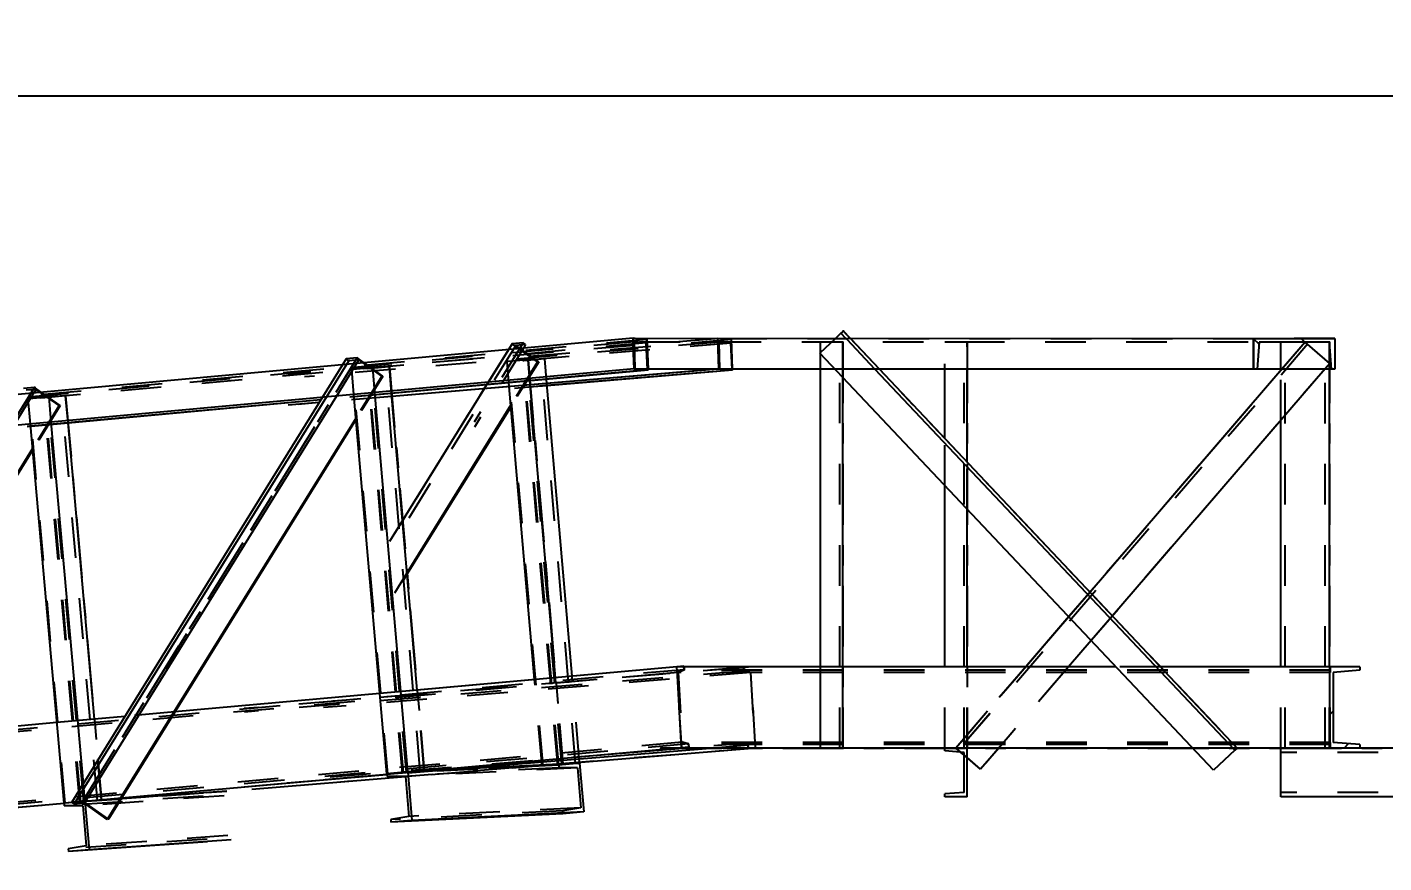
# Model space of a CAD drawing. Header units: millimetres. Extents: x 2368 to 8313, y 7493 to 11698.
# Drawn here: x 4036.4 to 4103.3, y 8300.2 to 8341.4 of the extents above; entities that cross this region are included whole.
import ezdxf

# ---------------------------------------------------------------- set-up
doc = ezdxf.new("R2010")
doc.units = ezdxf.units.MM
for name, pattern in [('XKITLINE00', [0]), ('XKITLINE02', [4, 2, -2]), ('XKITLINE03', [6, 3, -1, 1, -1])]:
    doc.linetypes.add(name, pattern=pattern)
doc.styles.add('ROMANS', font='romans.shx')
doc.dimstyles.new('MD300', dxfattribs={"dimtxt": 2.5, "dimasz": 2.5, "dimexe": 1, "dimexo": 1, "dimgap": 0.5, "dimtad": 1, "dimdec": 1, "dimlfac": 50, "dimrnd": 0.5, "dimdsep": 46, "dimtxsty": 'ROMANS', "dimcen": 1, "dimclrd": 146, "dimclre": 146, "dimclrt": 30, "dimadec": 1, "dimazin": 2, "dimtfac": 1, "dimtdec": 1, "dimtmove": 0, "dimatfit": 1, "dimfxl": 1, "dimtolj": 1, "dimtzin": 0, "dimlwd": -1, "dimlwe": -1, "dimarcsym": 0})

# ---------------------------------------------------------------- blocks, each defined once
blk = doc.blocks.new('*D51')
at = {"color": 146, "transparency": 16777216}
for p, q in [((3785.951, 8301.21), (3785.951, 8339)), ((4136.915, 8327.038), (4136.915, 8339)), ((3788.451, 8338), (4134.415, 8338))]:
    blk.add_line(p, q, dxfattribs=at)
for points in [[(3788.451, 8338.417), (3788.451, 8337.583), (3785.951, 8338)], [(4134.415, 8338.417), (4134.415, 8337.583), (4136.915, 8338)]]:
    blk.add_solid(points, dxfattribs=at)
at = {"layer": 'Defpoints', "color": 0, "transparency": 16777216}
for p in [(4136.915, 8338), (4136.915, 8326.038), (3785.951, 8300.21)]:
    blk.add_point(p, dxfattribs=at)
at = {"color": 30, "transparency": 16777216, "insert": (3961.433, 8339.75), "char_height": 2.5, "attachment_point": 5, "style": 'ROMANS'}
blk.add_mtext('\\A1;17548', dxfattribs=at)

msp = doc.modelspace()

# ---------------------------------------------------------------- linework, layer by layer
at = {"color": 3, "linetype": 'XKITLINE02'}
for p, q in [((4066.3094, 8325.8838), (4015.3875, 8321.2337)), ((4066.8997, 8325.8296), (4016.1082, 8321.1915)), ((4066.9402, 8325.9953), (4016.1516, 8321.3574)), ((4070.3028, 8326.0383), (4049.2487, 8324.2681)), ((4070.4875, 8325.8754), (4050.0544, 8324.1574)), ((4060.8362, 8325.8344), (4058.4181, 8321.9321)), ((4071.0715, 8325.825), (4060.1022, 8324.9028)), ((4071.1121, 8325.991), (4060.9079, 8325.133)), ((4066.2709, 8325.6678), (4066.256, 8326.038)), ((4066.3094, 8325.8838), (4066.3445, 8324.5555)), ((4066.8997, 8325.8296), (4066.3094, 8325.8838)), ((4100.5744, 8325.8706), (4066.3094, 8325.868)), ((4066.3094, 8325.868), (4066.3479, 8324.538)), ((4066.9402, 8325.9953), (4066.4741, 8326.0381)), ((4066.8961, 8325.8681), (4066.9709, 8324.5381)), ((4066.969, 8324.5381), (4066.8997, 8325.8296)), ((4066.9359, 8326.0381), (4066.9998, 8324.5381)), ((4066.9986, 8324.5381), (4066.9402, 8325.9953)), ((4070.4927, 8324.5384), (4070.4346, 8326.0379)), ((4100.8509, 8326.0379), (4070.4346, 8326.0379)), ((4070.4892, 8324.5494), (4070.4349, 8326.0384)), ((4070.4875, 8325.8754), (4070.518, 8324.5469)), ((4071.0715, 8325.825), (4070.4875, 8325.8754)), ((4100.5745, 8325.8679), (4070.4877, 8325.8679)), ((4070.4877, 8325.8679), (4070.5213, 8324.5379)), ((4071.1121, 8325.991), (4070.5627, 8326.0384)), ((4071.0682, 8325.8679), (4071.1377, 8324.5379)), ((4071.1359, 8324.5379), (4071.0715, 8325.825)), ((4071.1663, 8324.5379), (4071.1081, 8326.0379)), ((4071.1652, 8324.5379), (4071.1121, 8325.991)), ((4076.2237, 8326.0388), (4075.4609, 8325.318)), ((4076.5914, 8325.8685), (4075.4914, 8325.8685)), ((4075.4914, 8324.5387), (4075.4914, 8325.8685)), ((4076.4514, 8305.8685), (4076.4514, 8325.8685)), ((4076.5914, 8324.5388), (4076.5914, 8325.8685)), ((4078.1783, 8324.5389), (4076.761, 8326.0388)), ((4078.3984, 8324.539), (4076.9811, 8326.0388)), ((4082.7236, 8325.8679), (4081.6236, 8325.8679)), ((4081.6236, 8318.7964), (4081.6236, 8325.8679)), ((4099.3906, 8325.8679), (4082.1733, 8305.8679)), ((4082.5836, 8305.8679), (4082.5836, 8325.8679)), ((4082.7236, 8317.6324), (4082.7236, 8325.8679)), ((4100.8508, 8326.0406), (4096.8507, 8326.0403)), ((4096.8507, 8326.0403), (4096.8508, 8324.5403)), ((4096.8508, 8326.0379), (4096.8508, 8324.5379)), ((4096.8509, 8324.5379), (4096.8509, 8326.0379)), ((4100.8509, 8326.0379), (4096.8509, 8326.0379)), ((4096.8509, 8324.5379), (4096.8509, 8326.0379)), ((4097.1271, 8325.8704), (4097.0208, 8324.5403)), ((4097.1273, 8325.8679), (4097.0209, 8324.5379)), ((4097.1273, 8325.8679), (4097.0209, 8324.5379)), ((4100.5745, 8325.8679), (4097.1273, 8325.8679)), ((4098.1874, 8324.5379), (4098.1874, 8325.8677)), ((4100.5874, 8325.8677), (4098.1874, 8325.8677)), ((4099.3909, 8325.8679), (4098.2459, 8324.5379)), ((4098.4002, 8305.8677), (4098.4002, 8325.8677)), ((4099.5118, 8325.7635), (4099.3906, 8325.8679)), ((4099.3909, 8325.8679), (4099.3906, 8325.8679)), ((4100.6034, 8324.824), (4099.3909, 8325.8679)), ((4100.3746, 8305.8677), (4100.3746, 8325.8677)), ((4100.5744, 8325.8706), (4100.6809, 8324.5406)), ((4100.5744, 8325.8679), (4100.6808, 8324.5379)), ((4100.5745, 8325.8679), (4100.6809, 8324.5379)), ((4100.5745, 8325.8679), (4100.6809, 8324.5379)), ((4100.5874, 8324.5379), (4100.5874, 8325.8677)), ((4100.8508, 8326.0406), (4100.851, 8324.5406)), ((4100.8508, 8326.0379), (4100.8508, 8324.5379)), ((4100.8508, 8326.0379), (4100.8508, 8326.0379)), ((4100.8509, 8326.0379), (4100.8509, 8324.5379)), ((4100.8509, 8326.0379), (4100.8509, 8324.5379)), ((4060.4717, 8325.7006), (4054.6972, 8316.3819)), ((4060.8501, 8325.5646), (4058.4414, 8321.6775)), ((4060.1132, 8325.4973), (4058.92, 8323.5717)), ((4061.5503, 8324.8944), (4060.6308, 8325.5445)), ((4061.6048, 8324.8994), (4060.6853, 8325.5495)), ((4066.3181, 8324.5584), (4066.2709, 8325.6678)), ((4076.5914, 8324.1217), (4075.4609, 8325.318)), ((4099.5118, 8325.7635), (4082.2946, 8305.7635)), ((4099.5121, 8325.7635), (4082.2948, 8305.7635)), ((4099.5121, 8325.7635), (4099.5118, 8325.7635)), ((4100.6034, 8324.824), (4099.5121, 8325.7635)), ((4052.6641, 8325.0881), (4039.1309, 8303.2486)), ((4051.9411, 8324.751), (4050.9487, 8323.1495)), ((4052.133, 8324.7685), (4051.1406, 8323.1671)), ((4052.6235, 8324.8133), (4051.6311, 8323.2119)), ((4053.4225, 8324.6156), (4052.3932, 8324.5216)), ((4052.4396, 8324.524), (4052.3932, 8324.5216)), ((4052.4996, 8323.2912), (4052.3932, 8324.5216)), ((4053.3643, 8324.6073), (4052.4396, 8324.524)), ((4054.1633, 8304.6001), (4052.4396, 8324.524)), ((4053.8687, 8324.1929), (4052.9491, 8324.843)), ((4053.9232, 8324.1979), (4053.0036, 8324.848)), ((4054.0392, 8324.6413), (4053.1671, 8324.5606)), ((4053.2136, 8324.5629), (4053.1671, 8324.5606)), ((4054.8907, 8304.6367), (4053.1671, 8324.5606)), ((4054.2429, 8324.6569), (4053.2136, 8324.5629)), ((4054.9372, 8304.6391), (4053.2136, 8324.5629)), ((4054.0392, 8324.6413), (4053.3643, 8324.6073)), ((4055.0879, 8304.6835), (4053.3643, 8324.6073)), ((4054.2429, 8324.6569), (4053.4225, 8324.6156)), ((4053.529, 8323.3852), (4053.4225, 8324.6156)), ((4055.7628, 8304.7174), (4054.0392, 8324.6413)), ((4054.3568, 8323.3407), (4054.2429, 8324.6569)), ((4061.0798, 8325.0009), (4060.0504, 8324.9069)), ((4060.0969, 8324.9092), (4060.0504, 8324.9069)), ((4060.1569, 8323.6757), (4060.0504, 8324.9069)), ((4061.0215, 8324.9926), (4060.0969, 8324.9092)), ((4061.8205, 8304.9854), (4060.0969, 8324.9092)), ((4061.5503, 8324.8944), (4060.2351, 8322.7719)), ((4061.6048, 8324.8994), (4060.2414, 8322.6991)), ((4061.6964, 8325.0265), (4060.8243, 8324.9458)), ((4060.8708, 8324.9482), (4060.8243, 8324.9458)), ((4062.5479, 8305.022), (4060.8243, 8324.9458)), ((4061.9002, 8325.0422), (4060.8708, 8324.9482)), ((4062.5944, 8305.0243), (4060.8708, 8324.9482)), ((4061.6964, 8325.0265), (4061.0215, 8324.9926)), ((4062.7451, 8305.0687), (4061.0215, 8324.9926)), ((4061.9002, 8325.0422), (4061.0798, 8325.0009)), ((4061.1869, 8323.7623), (4061.0798, 8325.0009)), ((4061.6048, 8324.8994), (4061.5503, 8324.8944)), ((4063.4201, 8305.1027), (4061.6964, 8325.0265)), ((4062.005, 8323.8311), (4061.9002, 8325.0422)), ((4066.3445, 8324.5555), (4066.3181, 8324.5579)), ((4066.3445, 8324.5555), (4066.3183, 8324.5531)), ((4097.021, 8324.5403), (4066.9998, 8324.5381)), ((4097.0208, 8324.5403), (4066.9998, 8324.5381)), ((4070.4892, 8324.5494), (4070.3584, 8324.5383)), ((4070.518, 8324.5469), (4070.4167, 8324.5384)), ((4070.518, 8324.5469), (4070.4892, 8324.5494)), ((4070.5213, 8324.5379), (4070.4927, 8324.5379)), ((4078.3994, 8324.5379), (4075.4914, 8324.5379)), ((4100.6034, 8324.824), (4083.3861, 8304.8241)), ((4097.0208, 8324.5379), (4096.8508, 8324.5379)), ((4097.0209, 8324.5379), (4096.8509, 8324.5379)), ((4100.6034, 8324.824), (4100.3571, 8324.5379)), ((4100.6034, 8324.824), (4100.6034, 8324.824)), ((4100.851, 8324.5406), (4100.6806, 8324.5406)), ((4100.6809, 8324.5379), (4100.6808, 8324.5379)), ((4100.8509, 8324.5379), (4100.6808, 8324.5379)), ((4100.8509, 8324.5379), (4100.6809, 8324.5379)), ((4053.8687, 8324.1929), (4052.5989, 8322.1437)), ((4053.9232, 8324.1979), (4052.6052, 8322.0709)), ((4053.9232, 8324.1979), (4053.8687, 8324.1929)), ((4098.1874, 8322.0175), (4098.1874, 8324.4699)), ((4036.7554, 8323.6352), (4023.2222, 8301.7957)), ((4037.4655, 8323.1674), (4036.4361, 8323.0734)), ((4037.4071, 8323.1606), (4036.4825, 8323.0767)), ((4036.7149, 8323.3606), (4036.5538, 8323.1005)), ((4037.96, 8322.74), (4037.0402, 8323.3903)), ((4038.0145, 8322.7449), (4037.0947, 8323.3953)), ((4038.0808, 8323.2083), (4037.2086, 8323.1281)), ((4038.2844, 8323.2254), (4037.255, 8323.1314)), ((4038.0808, 8323.2083), (4037.4071, 8323.1606)), ((4039.1784, 8303.2397), (4037.4071, 8323.1606)), ((4038.2844, 8323.2254), (4037.4655, 8323.1674)), ((4037.5756, 8321.9283), (4037.4655, 8323.1674)), ((4039.8521, 8303.2873), (4038.0808, 8323.2083)), ((4038.4035, 8321.8866), (4038.2844, 8323.2254)), ((4054.3699, 8323.1891), (4050.7866, 8322.8879)), ((4054.3695, 8323.194), (4050.7898, 8322.893)), ((4054.3421, 8323.3394), (4050.8698, 8323.0223)), ((4054.2837, 8323.3394), (4050.8733, 8323.0279)), ((4062.014, 8323.7263), (4060.4124, 8323.5916)), ((4062.0144, 8323.7214), (4060.9079, 8323.6284)), ((4036.5538, 8323.1005), (4035.7226, 8321.7591)), ((4036.4825, 8323.0767), (4036.4361, 8323.0734)), ((4036.5463, 8321.8343), (4036.4361, 8323.0734)), ((4038.2538, 8303.1558), (4036.4825, 8323.0767)), ((4037.96, 8322.74), (4036.6533, 8320.6312)), ((4038.0145, 8322.7449), (4036.6597, 8320.5586)), ((4037.255, 8323.1314), (4037.2086, 8323.1281)), ((4038.9799, 8303.2071), (4037.2086, 8323.1281)), ((4039.0263, 8303.2104), (4037.255, 8323.1314)), ((4038.0145, 8322.7449), (4037.96, 8322.74)), ((4038.4037, 8321.8839), (4034.9613, 8321.5695)), ((4038.3751, 8321.8866), (4034.9648, 8321.5752)), ((4081.6236, 8318.7964), (4081.6236, 8321.126)), ((4082.7236, 8317.6324), (4082.7236, 8319.9619)), ((4054.8983, 8317.0816), (4054.2579, 8316.0482)), ((4055.1201, 8314.5175), (4054.4905, 8313.5015)), ((4055.1264, 8314.4447), (4054.9065, 8314.0899)), ((4088.7848, 8313.5477), (4087.7354, 8312.3287)), ((4089.8896, 8312.3786), (4088.8402, 8311.1596)), ((4071.7079, 8309.8276), (4047.0934, 8307.8115)), ((4072.0648, 8309.8616), (4051.4642, 8308.1743)), ((4068.4171, 8309.8679), (4068.416, 8309.8678)), ((4068.4423, 8309.4343), (4068.4171, 8309.8678)), ((4068.4245, 8309.8678), (4068.4171, 8309.8671)), ((4068.7723, 8309.7291), (4068.7639, 8309.8678)), ((4068.7721, 8309.8678), (4068.782, 8309.6978)), ((4072.0648, 8309.8616), (4071.7079, 8309.8276)), ((4071.7079, 8309.8276), (4071.7177, 8309.6578)), ((4100.6239, 8309.8679), (4071.7081, 8309.8678)), ((4071.7081, 8309.8678), (4071.7174, 8309.6978)), ((4072.296, 8305.8672), (4072.0648, 8309.8616)), ((4072.2948, 8305.8678), (4072.0752, 8309.8678)), ((4076.5914, 8309.8678), (4075.4914, 8309.8678)), ((4081.6236, 8305.8679), (4081.6236, 8309.8678)), ((4085.617, 8309.8678), (4082.1736, 8305.8679)), ((4082.7236, 8305.8679), (4082.7236, 8309.8678)), ((4087.7282, 8309.8679), (4084.2847, 8305.8678)), ((4092.2622, 8309.8679), (4090.0608, 8309.8679)), ((4098.1874, 8305.8677), (4098.1874, 8309.8679)), ((4100.5874, 8305.8677), (4100.5874, 8309.8679)), ((4100.6239, 8309.8679), (4100.5935, 8309.8679)), ((4100.624, 8305.8679), (4100.6239, 8309.8679)), ((4100.6239, 8305.8679), (4100.6239, 8309.8679)), ((4100.6239, 8309.8679), (4100.6239, 8309.6979)), ((4100.6239, 8309.8679), (4100.6239, 8309.8679)), ((4068.472, 8309.5946), (4017.6162, 8305.0283)), ((4068.7723, 8309.7291), (4017.8376, 8305.1557)), ((4071.7177, 8309.6578), (4047.1089, 8307.6422)), ((4072.0403, 8309.5817), (4050.994, 8307.8579)), ((4061.774, 8304.983), (4061.406, 8309.2376)), ((4062.8027, 8305.0848), (4062.4355, 8309.33)), ((4063.6209, 8305.1518), (4063.2531, 8309.4034)), ((4068.6587, 8305.8727), (4068.4423, 8309.4343)), ((4068.7723, 8309.7291), (4068.472, 8309.5946)), ((4068.472, 8309.5946), (4068.6812, 8306.1523)), ((4068.782, 8309.6978), (4068.4734, 8309.5914)), ((4100.6239, 8309.5915), (4068.4734, 8309.5914)), ((4068.4734, 8309.5914), (4068.6738, 8306.1442)), ((4100.6239, 8309.6979), (4068.782, 8309.6978)), ((4100.6239, 8309.6979), (4071.7174, 8309.6978)), ((4072.0488, 8309.5914), (4071.7174, 8309.6978)), ((4072.0403, 8309.5817), (4071.7177, 8309.6578)), ((4072.0403, 8309.5817), (4072.2392, 8306.1446)), ((4100.6239, 8309.5915), (4072.0488, 8309.5914)), ((4072.0488, 8309.5914), (4072.238, 8306.1442)), ((4100.6239, 8309.6979), (4100.6239, 8309.5915)), ((4055.6217, 8308.719), (4053.7746, 8308.5531)), ((4055.6028, 8308.7165), (4053.7747, 8308.5523)), ((4055.9666, 8304.7331), (4055.6218, 8308.7182)), ((4039.7014, 8307.2895), (4037.8543, 8307.1236)), ((4039.6919, 8307.2879), (4037.8544, 8307.1229)), ((4040.0557, 8303.3044), (4039.7015, 8307.2887)), ((4043.6657, 8307.6447), (4041.2039, 8307.4236)), ((4043.6662, 8307.6455), (4041.2044, 8307.4245)), ((4068.6812, 8306.1523), (4017.9274, 8301.5951)), ((4068.9944, 8306.0743), (4018.168, 8301.5106)), ((4069.0047, 8305.9045), (4018.1833, 8301.3413)), ((4072.296, 8305.8672), (4051.828, 8304.1907)), ((4068.6587, 8305.8727), (4068.6494, 8305.8719)), ((4069.0047, 8305.9045), (4068.6587, 8305.8727)), ((4100.6239, 8306.1443), (4068.6738, 8306.1442)), ((4068.9948, 8306.0378), (4068.6738, 8306.1442)), ((4068.9944, 8306.0743), (4068.6812, 8306.1523)), ((4072.2396, 8306.1393), (4068.9239, 8305.8678)), ((4068.9944, 8306.0743), (4069.0047, 8305.9045)), ((4100.6239, 8306.0379), (4068.9948, 8306.0378)), ((4068.9948, 8306.0378), (4069.0047, 8305.8678)), ((4071.9292, 8306.0029), (4070.2795, 8305.8678)), ((4072.238, 8306.1442), (4071.9183, 8306.0378)), ((4100.624, 8306.0379), (4071.9183, 8306.0378)), ((4071.9183, 8306.0378), (4071.9277, 8305.8678)), ((4100.624, 8305.8679), (4071.9277, 8305.8678)), ((4072.2396, 8306.1393), (4071.9292, 8306.0029)), ((4071.9371, 8305.8678), (4071.9292, 8306.0029)), ((4100.624, 8306.1443), (4072.238, 8306.1442)), ((4072.2392, 8306.1446), (4072.2396, 8306.1393)), ((4076.5914, 8305.8678), (4075.4914, 8305.8678)), ((4082.7236, 8305.8679), (4081.6236, 8305.8679)), ((4082.2946, 8305.7635), (4082.1733, 8305.8679)), ((4082.1736, 8305.8679), (4082.1733, 8305.8679)), ((4082.4041, 8305.6695), (4082.1736, 8305.8679)), ((4082.2948, 8305.7635), (4082.2946, 8305.7635)), ((4083.3861, 8304.8241), (4082.2948, 8305.7635)), ((4096.042, 8305.8679), (4093.8407, 8305.8679)), ((4102.0935, 8305.8677), (4098.1874, 8305.8677)), ((4100.5874, 8305.8677), (4098.1874, 8305.8677)), ((4100.6239, 8305.8679), (4100.5935, 8305.8679)), ((4100.6239, 8306.1443), (4100.6239, 8306.0379)), ((4100.6239, 8306.0379), (4100.6239, 8305.8679)), ((4100.6239, 8305.8679), (4100.6239, 8305.8679)), ((4065.2792, 8305.5692), (4051.3075, 8304.4249)), ((4063.4201, 8305.1027), (4062.5479, 8305.022)), ((4063.6238, 8305.1183), (4062.5944, 8305.0243)), ((4063.6238, 8305.1183), (4062.5944, 8305.0243)), ((4063.4201, 8305.1027), (4062.7451, 8305.0687)), ((4082.7236, 8305.3945), (4082.5836, 8305.515)), ((4098.1874, 8305.6611), (4098.1874, 8305.6549)), ((4122.9875, 8305.6549), (4098.1874, 8305.6549)), ((4062.5944, 8305.0243), (4054.1168, 8304.5978)), ((4054.1633, 8304.6001), (4054.1168, 8304.5978)), ((4055.9666, 8304.7331), (4054.1194, 8304.5672)), ((4057.1571, 8304.793), (4054.1214, 8304.5443)), ((4062.6062, 8304.8888), (4054.1285, 8304.4623)), ((4055.0879, 8304.6835), (4054.1633, 8304.6001)), ((4055.7628, 8304.7174), (4054.8907, 8304.6367)), ((4054.9372, 8304.6391), (4054.8907, 8304.6367)), ((4055.9666, 8304.7331), (4054.9372, 8304.6391)), ((4063.5111, 8304.8943), (4055.0335, 8304.4678)), ((4062.2919, 8305.043), (4055.0351, 8304.4486)), ((4055.7628, 8304.7174), (4055.0879, 8304.6835)), ((4062.8034, 8305.077), (4061.774, 8304.983)), ((4061.8205, 8304.9854), (4061.774, 8304.983)), ((4062.7451, 8305.0687), (4061.8205, 8304.9854)), ((4062.5553, 8305.0645), (4062.2912, 8305.0513)), ((4062.5944, 8305.0243), (4062.5479, 8305.022)), ((4062.5944, 8305.0243), (4062.6062, 8304.8888)), ((4063.5111, 8304.8943), (4062.6062, 8304.8888)), ((4063.5111, 8304.8943), (4063.6813, 8302.9275)), ((4039.1977, 8303.6864), (4039.1588, 8304.1234)), ((4051.1949, 8304.3046), (4047.4417, 8303.9972)), ((4045.0584, 8303.6374), (4038.2074, 8303.1525)), ((4038.2538, 8303.1558), (4038.2074, 8303.1525)), ((4041.0304, 8303.392), (4038.2086, 8303.1386)), ((4045.0707, 8303.5019), (4038.2194, 8303.017)), ((4039.1784, 8303.2397), (4038.2538, 8303.1558)), ((4039.1309, 8303.2486), (4038.5859, 8303.1989)), ((4038.9053, 8303.2162), (4038.6008, 8303.1884)), ((4038.9053, 8303.2162), (4038.6008, 8303.1884)), ((4039.2023, 8303.1546), (4038.8468, 8303.1222)), ((4039.8521, 8303.2873), (4038.9799, 8303.2071)), ((4039.0263, 8303.2104), (4038.9799, 8303.2071)), ((4040.0557, 8303.3044), (4039.0263, 8303.2104)), ((4046.0953, 8303.5159), (4039.1246, 8303.0226)), ((4040.39, 8302.3584), (4039.1309, 8303.2486)), ((4039.8521, 8303.2873), (4039.1784, 8303.2397)), ((4039.5519, 8303.7188), (4039.2023, 8303.1546)), ((4039.6311, 8302.8515), (4039.2023, 8303.1546)), ((4041.0184, 8303.3726), (4039.5927, 8303.2717)), ((4040.0557, 8303.3044), (4039.5927, 8303.2717)), ((4122.9875, 8303.6805), (4098.1874, 8303.6805)), ((4062.7895, 8302.7689), (4054.3119, 8302.3424)), ((4063.6813, 8302.9275), (4055.2036, 8302.501)), ((4063.6813, 8302.9275), (4062.7895, 8302.7689)), ((4062.8013, 8302.6334), (4062.7895, 8302.7689)), ((4045.2643, 8301.3827), (4038.4079, 8300.8974)), ((4046.2749, 8301.5497), (4039.2995, 8301.056))]:
    msp.add_line(p, q, dxfattribs=at)
at = {"color": 7, "linetype": 'XKITLINE00'}
for p, q in [((4066.2552, 8326.0581), (4028.7037, 8322.629)), ((4060.8362, 8325.8344), (4060.2913, 8325.7846)), ((4060.9621, 8325.7454), (4060.8362, 8325.8344)), ((4100.8508, 8326.0406), (4066.2551, 8326.038)), ((4066.2709, 8325.6678), (4066.2551, 8326.038)), ((4066.256, 8326.038), (4066.2552, 8326.0581)), ((4066.4741, 8326.0381), (4066.2552, 8326.0581)), ((4070.4345, 8326.0494), (4070.3028, 8326.0383)), ((4070.4349, 8326.0384), (4070.4345, 8326.0494)), ((4070.5627, 8326.0384), (4070.4345, 8326.0494)), ((4076.5075, 8326.307), (4076.2237, 8326.0388)), ((4076.6238, 8326.4169), (4076.5075, 8326.307)), ((4076.761, 8326.0388), (4076.5075, 8326.307)), ((4076.9811, 8326.0388), (4076.6238, 8326.4169)), ((4097.1194, 8325.7694), (4096.8508, 8326.0379)), ((4096.8508, 8326.0379), (4096.8508, 8324.5379)), ((4100.8508, 8326.0379), (4096.8508, 8326.0379)), ((4097.1272, 8325.8679), (4097.0208, 8324.5379)), ((4100.5744, 8325.8679), (4097.1272, 8325.8679)), ((4099.3782, 8325.8679), (4099.2082, 8326.0379)), ((4100.5744, 8325.8679), (4100.5744, 8325.8679)), ((4100.5744, 8325.8679), (4100.6808, 8324.5379)), ((4100.8508, 8326.0379), (4100.8508, 8324.5379)), ((4060.2913, 8325.7846), (4060.1132, 8325.4973)), ((4060.6308, 8325.5445), (4060.2913, 8325.7846)), ((4060.9621, 8325.7454), (4060.4717, 8325.7006)), ((4060.6853, 8325.5495), (4060.4717, 8325.7006)), ((4060.9621, 8325.7454), (4060.8501, 8325.5646)), ((4066.3153, 8324.5581), (4066.2709, 8325.6678)), ((4066.3183, 8324.5531), (4027.5897, 8321.0164)), ((4066.3153, 8324.5581), (4027.5936, 8321.0221)), ((4052.1191, 8325.0383), (4051.9411, 8324.751)), ((4052.6641, 8325.0881), (4052.1191, 8325.0383)), ((4052.245, 8324.9493), (4052.1191, 8325.0383)), ((4052.245, 8324.9493), (4052.133, 8324.7685)), ((4052.7355, 8324.9941), (4052.245, 8324.9493)), ((4052.7355, 8324.9941), (4052.6235, 8324.8133)), ((4053.0036, 8324.848), (4052.6641, 8325.0881)), ((4052.9491, 8324.843), (4052.7355, 8324.9941)), ((4066.9712, 8324.498), (4054.2837, 8323.3394)), ((4067.0003, 8324.4953), (4054.3421, 8323.3394)), ((4070.3584, 8324.5383), (4054.3695, 8323.194)), ((4070.4167, 8324.5384), (4054.3699, 8323.1891)), ((4071.1381, 8324.4934), (4062.014, 8323.7263)), ((4071.1669, 8324.4909), (4062.0144, 8323.7214)), ((4066.3181, 8324.5579), (4066.3153, 8324.5581)), ((4066.319, 8324.538), (4066.3181, 8324.5584)), ((4096.8508, 8324.5403), (4066.319, 8324.538)), ((4066.3479, 8324.538), (4066.319, 8324.538)), ((4066.9712, 8324.498), (4066.969, 8324.5381)), ((4067.0003, 8324.4953), (4066.9712, 8324.498)), ((4067.0003, 8324.4953), (4066.9986, 8324.5381)), ((4070.4927, 8324.5384), (4070.4927, 8324.5379)), ((4075.4914, 8324.5379), (4070.4927, 8324.5379)), ((4071.1381, 8324.4934), (4071.1359, 8324.5379)), ((4071.1669, 8324.4909), (4071.1381, 8324.4934)), ((4071.1669, 8324.4909), (4071.1652, 8324.5379)), ((4075.4914, 8305.8685), (4075.4914, 8324.5387)), ((4076.5914, 8305.8685), (4076.5914, 8324.5388)), ((4095.9251, 8305.7587), (4078.1783, 8324.5389)), ((4096.0414, 8305.8686), (4078.3984, 8324.539)), ((4096.8508, 8324.5379), (4078.3994, 8324.5379)), ((4081.6236, 8321.126), (4081.6236, 8324.5379)), ((4082.7236, 8319.9619), (4082.7236, 8324.5379)), ((4098.2459, 8324.5379), (4088.7848, 8313.5477)), ((4100.3571, 8324.5379), (4089.8896, 8312.3786)), ((4097.0208, 8324.5379), (4096.8508, 8324.5379)), ((4100.6808, 8324.5379), (4097.0208, 8324.5379)), ((4100.6806, 8324.5406), (4097.021, 8324.5403)), ((4098.1874, 8324.4699), (4098.1874, 8324.5379)), ((4100.5874, 8309.8679), (4100.5874, 8324.5379)), ((4100.7082, 8324.5379), (4100.6785, 8324.5676)), ((4100.6808, 8324.5379), (4100.6808, 8324.5379)), ((4100.8508, 8324.5379), (4100.6808, 8324.5379)), ((4100.8508, 8324.5379), (4100.8508, 8324.5379)), ((4063.2531, 8309.4034), (4062.005, 8323.8311)), ((4094.8785, 8304.7697), (4076.5914, 8324.1217)), ((4036.7554, 8323.6352), (4036.2105, 8323.5854)), ((4036.8268, 8323.5412), (4036.3364, 8323.4964)), ((4036.8268, 8323.5412), (4036.7149, 8323.3606)), ((4037.0947, 8323.3953), (4036.7554, 8323.6352)), ((4037.0402, 8323.3903), (4036.8268, 8323.5412)), ((4050.9487, 8323.1495), (4038.5859, 8303.1989)), ((4051.1406, 8323.1671), (4038.7118, 8303.1099)), ((4051.6311, 8323.2119), (4039.5519, 8303.7188)), ((4054.1168, 8304.5978), (4052.4996, 8323.2912)), ((4055.1461, 8304.6918), (4053.529, 8323.3852)), ((4055.6218, 8308.7182), (4054.3568, 8323.3407)), ((4058.92, 8323.5717), (4054.8983, 8317.0816)), ((4061.406, 8309.2376), (4060.1569, 8323.6757)), ((4062.4355, 8309.33), (4061.1869, 8323.7623)), ((4050.8733, 8323.0279), (4038.3751, 8321.8866)), ((4050.8698, 8323.0223), (4038.4037, 8321.8839)), ((4050.7898, 8322.893), (4049.2487, 8322.7635)), ((4050.7866, 8322.8879), (4049.7442, 8322.8002)), ((4060.2351, 8322.7719), (4055.1201, 8314.5175)), ((4060.2414, 8322.6991), (4055.1264, 8314.4447)), ((4038.2074, 8303.1525), (4036.5463, 8321.8343)), ((4039.1588, 8304.1234), (4037.5756, 8321.9283)), ((4039.7015, 8307.2887), (4038.4035, 8321.8866)), ((4052.5989, 8322.1437), (4040.3355, 8302.3534)), ((4052.6052, 8322.0709), (4040.39, 8302.3584)), ((4098.1874, 8309.8679), (4098.1874, 8322.0175)), ((4036.6533, 8320.6312), (4024.4268, 8300.9005)), ((4036.6597, 8320.5586), (4024.4813, 8300.9055)), ((4081.6236, 8309.8678), (4081.6236, 8318.7964)), ((4082.7236, 8309.8678), (4082.7236, 8317.6324)), ((4087.7354, 8312.3287), (4085.617, 8309.8678)), ((4088.8402, 8311.1596), (4087.7282, 8309.8679)), ((4068.416, 8309.867), (4055.6028, 8308.7165)), ((4068.416, 8309.8678), (4055.6217, 8308.719)), ((4068.4171, 8309.8671), (4068.416, 8309.867)), ((4068.4423, 8309.4343), (4068.416, 8309.867)), ((4068.762, 8309.8988), (4068.4171, 8309.8679)), ((4075.4914, 8309.8678), (4068.4171, 8309.8678)), ((4068.762, 8309.8988), (4068.4245, 8309.8678)), ((4068.7639, 8309.8678), (4068.762, 8309.8988)), ((4090.0608, 8309.8679), (4076.5914, 8309.8678)), ((4100.5935, 8309.8679), (4092.2622, 8309.8679)), ((4102.0935, 8309.8678), (4100.5935, 8309.8678)), ((4100.5935, 8309.8678), (4100.5935, 8305.8678)), ((4100.5935, 8309.8678), (4100.5936, 8309.8678)), ((4102.0935, 8309.8678), (4102.0936, 8309.8678)), ((4102.0935, 8309.8678), (4102.0935, 8309.6978)), ((4068.6497, 8305.8678), (4068.4423, 8309.4343)), ((4102.0935, 8309.6978), (4100.7635, 8309.5914)), ((4100.7635, 8309.5914), (4100.7636, 8309.5914)), ((4100.7635, 8309.5914), (4100.7635, 8306.1442)), ((4102.0935, 8309.6978), (4102.0936, 8309.6978)), ((4053.7747, 8308.5523), (4043.6657, 8307.6447)), ((4053.7746, 8308.5531), (4043.6662, 8307.6455)), ((4037.8544, 8307.1229), (4027.7731, 8306.2177)), ((4037.8543, 8307.1236), (4027.7736, 8306.2185)), ((4041.2039, 8307.4236), (4039.6919, 8307.2879)), ((4041.2044, 8307.4245), (4039.7014, 8307.2895)), ((4100.5935, 8307.5104), (4100.7635, 8307.6804)), ((4068.6494, 8305.8719), (4055.9666, 8304.7331)), ((4070.2795, 8305.8678), (4057.1571, 8304.793)), ((4071.9391, 8305.8331), (4062.2919, 8305.043)), ((4068.9239, 8305.8678), (4065.2792, 8305.5692)), ((4075.4914, 8305.8678), (4068.6497, 8305.8678)), ((4071.9391, 8305.8331), (4071.9371, 8305.8678)), ((4072.296, 8305.8672), (4071.9391, 8305.8331)), ((4076.5914, 8305.8685), (4075.4914, 8305.8685)), ((4093.8407, 8305.8679), (4076.5914, 8305.8678)), ((4081.6236, 8305.7319), (4081.6236, 8305.8679)), ((4082.7236, 8305.8679), (4081.6236, 8305.8679)), ((4082.7236, 8303.4679), (4082.7236, 8305.8679)), ((4084.2847, 8305.8678), (4083.3862, 8304.8241)), ((4095.9251, 8305.7587), (4094.8785, 8304.7697)), ((4096.0414, 8305.8686), (4095.9251, 8305.7587)), ((4100.5935, 8305.8679), (4096.042, 8305.8679)), ((4098.1874, 8303.4677), (4098.1874, 8305.8677)), ((4102.0935, 8305.8678), (4100.5935, 8305.8678)), ((4100.5935, 8305.8678), (4100.5936, 8305.8678)), ((4100.7635, 8306.1442), (4100.7636, 8306.1442)), ((4102.0935, 8306.0378), (4100.7635, 8306.1442)), ((4101.3081, 8305.8678), (4101.5237, 8306.0833)), ((4102.0935, 8306.0378), (4102.0936, 8306.0378)), ((4102.0935, 8306.0378), (4102.0935, 8305.8678)), ((4102.0935, 8305.8678), (4102.0936, 8305.8678)), ((4119.0875, 8305.8677), (4102.0935, 8305.8677)), ((4063.6238, 8305.1183), (4062.5553, 8305.0645)), ((4063.6238, 8305.1183), (4062.8034, 8305.077)), ((4063.6238, 8305.1183), (4063.6209, 8305.1518)), ((4063.6238, 8305.1183), (4063.8306, 8302.7274)), ((4082.5836, 8305.6551), (4081.6236, 8305.7319)), ((4082.5836, 8305.515), (4082.4041, 8305.6695)), ((4082.5836, 8303.6807), (4082.5836, 8305.6551)), ((4083.3862, 8304.8241), (4082.7236, 8305.3945)), ((4054.1194, 8304.5672), (4041.0304, 8303.392)), ((4055.0351, 8304.4486), (4047.4572, 8303.8279)), ((4054.1214, 8304.5443), (4051.1949, 8304.3046)), ((4055.1461, 8304.6918), (4054.1168, 8304.5978)), ((4055.1461, 8304.6918), (4054.1168, 8304.5978)), ((4054.1168, 8304.5978), (4054.1285, 8304.4623)), ((4055.0335, 8304.4678), (4054.1285, 8304.4623)), ((4055.0335, 8304.4678), (4055.2036, 8302.501)), ((4062.2912, 8305.0513), (4055.1461, 8304.6918)), ((4055.9666, 8304.7331), (4055.1461, 8304.6918)), ((4055.1461, 8304.6918), (4055.353, 8302.3009)), ((4062.8027, 8305.0848), (4062.8034, 8305.077)), ((4083.3861, 8304.8241), (4083.3862, 8304.8241)), ((4038.2086, 8303.1386), (4025.1378, 8301.965)), ((4038.6008, 8303.1884), (4038.2074, 8303.1525)), ((4038.6008, 8303.1884), (4038.2074, 8303.1525)), ((4038.2074, 8303.1525), (4038.2194, 8303.017)), ((4038.7118, 8303.1099), (4038.5859, 8303.1989)), ((4038.8468, 8303.1222), (4038.7118, 8303.1099)), ((4039.2368, 8303.2465), (4038.9053, 8303.2162)), ((4039.2368, 8303.2465), (4038.9053, 8303.2162)), ((4039.2368, 8303.2465), (4039.1977, 8303.6864)), ((4039.5927, 8303.2717), (4039.2368, 8303.2465)), ((4039.5927, 8303.2717), (4039.2368, 8303.2465)), ((4039.2368, 8303.2465), (4039.4493, 8300.856)), ((4046.2244, 8303.7411), (4041.0184, 8303.3726)), ((4082.5836, 8303.6807), (4081.6236, 8303.6039)), ((4081.6236, 8303.4679), (4081.6236, 8303.6039)), ((4082.7236, 8303.4679), (4081.6236, 8303.4679)), ((4121.6233, 8303.4677), (4098.1874, 8303.4677)), ((4039.1246, 8303.0226), (4038.2194, 8303.017)), ((4039.1246, 8303.0226), (4039.2995, 8301.056)), ((4040.3355, 8302.3534), (4039.6311, 8302.8515)), ((4055.2036, 8302.501), (4054.3119, 8302.3424)), ((4062.8013, 8302.6334), (4054.3236, 8302.2069)), ((4063.8306, 8302.7274), (4055.353, 8302.3009)), ((4063.8306, 8302.7274), (4062.8013, 8302.6334)), ((4040.39, 8302.3584), (4040.3355, 8302.3534)), ((4054.3119, 8302.3424), (4054.3236, 8302.2069)), ((4055.353, 8302.3009), (4054.3236, 8302.2069)), ((4045.2766, 8301.2473), (4038.42, 8300.762)), ((4046.4426, 8301.3509), (4039.4493, 8300.856)), ((4039.2995, 8301.056), (4038.4079, 8300.8974)), ((4038.4079, 8300.8974), (4038.42, 8300.762)), ((4039.4493, 8300.856), (4038.42, 8300.762))]:
    msp.add_line(p, q, dxfattribs=at)
at = {"color": 1, "linetype": 'XKITLINE00'}
for p, q in [((4076.5876, 8325.8593), (4076.5876, 8325.8593)), ((4076.62, 8326.4077), (4076.62, 8326.4077)), ((4082.7198, 8325.8587), (4082.7198, 8325.8587)), ((4099.387, 8325.8587), (4099.387, 8325.8587)), ((4099.387, 8325.8587), (4099.387, 8325.8587)), ((4100.5835, 8325.8585), (4100.5835, 8325.8585)), ((4060.2874, 8325.7754), (4060.2874, 8325.7754)), ((4052.6603, 8325.0788), (4052.6603, 8325.0788)), ((4054.2391, 8324.6477), (4054.2391, 8324.6477)), ((4061.0759, 8324.9916), (4061.0759, 8324.9916)), ((4036.7516, 8323.6259), (4036.7516, 8323.6259)), ((4038.2806, 8323.2162), (4038.2806, 8323.2162)), ((4067.6354, 8305.8585), (4067.6354, 8305.8585)), ((4067.6355, 8305.8585), (4067.6355, 8305.8585)), ((4076.5876, 8305.8593), (4076.5876, 8305.8593)), ((4082.1698, 8305.8587), (4082.1698, 8305.8587)), ((4082.7198, 8305.8587), (4082.7198, 8305.8587)), ((4082.7198, 8305.8587), (4082.7198, 8305.8587)), ((4096.0375, 8305.8593), (4096.0375, 8305.8593)), ((4098.1835, 8305.8585), (4098.1835, 8305.8585)), ((4100.5835, 8305.8585), (4100.5835, 8305.8585)), ((4100.5897, 8305.8585), (4100.5897, 8305.8585)), ((4100.6201, 8305.8587), (4100.6201, 8305.8587)), ((4100.6201, 8305.8587), (4100.6201, 8305.8587)), ((4063.62, 8305.1091), (4063.62, 8305.1091)), ((4055.1423, 8304.6826), (4055.1423, 8304.6826)), ((4055.9627, 8304.7238), (4055.9627, 8304.7238)), ((4062.7996, 8305.0678), (4062.7996, 8305.0678)), ((4039.1271, 8303.2394), (4039.1271, 8303.2394)), ((4039.233, 8303.2372), (4039.233, 8303.2372)), ((4040.0519, 8303.2952), (4040.0519, 8303.2952))]:
    msp.add_line(p, q, dxfattribs=at)
at = {"color": 1, "linetype": 'XKITLINE03'}
for p, q in [((4076.5914, 8325.8685), (4076.5914, 8305.8685)), ((4076.6238, 8326.4169), (4096.0414, 8305.8686)), ((4099.3909, 8325.8679), (4082.1736, 8305.8679)), ((4082.7236, 8325.8679), (4082.7236, 8305.8679)), ((4099.3908, 8325.8679), (4099.3908, 8325.8679)), ((4100.5874, 8325.8677), (4100.5874, 8305.8677)), ((4060.2913, 8325.7846), (4054.2579, 8316.0482)), ((4039.1309, 8303.2486), (4052.6641, 8325.0881)), ((4054.2429, 8324.6569), (4055.9666, 8304.7331)), ((4061.0798, 8325.0009), (4062.8034, 8305.077)), ((4023.2222, 8301.7957), (4036.7554, 8323.6352)), ((4038.2844, 8323.2254), (4040.0557, 8303.3044)), ((4067.6392, 8305.8678), (4100.624, 8305.8679)), ((4100.6239, 8305.8679), (4067.6393, 8305.8678)), ((4082.7236, 8305.8679), (4082.7236, 8305.8679)), ((4098.1874, 8305.8677), (4122.9875, 8305.8677)), ((4100.5936, 8305.8678), (4100.5935, 8305.8678)), ((4055.1461, 8304.6918), (4063.6238, 8305.1183)), ((4039.2368, 8303.2465), (4046.2244, 8303.7411))]:
    msp.add_line(p, q, dxfattribs=at)
at = {"color": 1, "linetype": 'XKITLINE00'}
for centre in [(4076.5914, 8325.8685), (4076.6238, 8326.4169), (4082.7236, 8325.8679), (4099.3908, 8325.8679), (4099.3909, 8325.8679), (4100.5874, 8325.8677), (4060.2913, 8325.7846), (4052.6641, 8325.0881), (4054.2429, 8324.6569), (4061.0798, 8325.0009), (4036.7554, 8323.6352), (4038.2844, 8323.2254), (4067.6392, 8305.8678), (4067.6393, 8305.8678), (4076.5914, 8305.8685), (4082.1736, 8305.8679), (4082.7236, 8305.8679), (4082.7236, 8305.8679), (4096.0414, 8305.8686), (4098.1874, 8305.8677), (4100.5874, 8305.8677), (4100.5936, 8305.8678), (4100.6239, 8305.8679), (4100.624, 8305.8679), (4063.6238, 8305.1183), (4055.1461, 8304.6918), (4055.9666, 8304.7331), (4062.8034, 8305.077), (4039.1309, 8303.2486), (4039.2368, 8303.2465), (4040.0557, 8303.3044)]:
    msp.add_circle(centre, 0.01, dxfattribs=at)

# ---------------------------------------------------------------- dimensions: what is measured, and where the dimension line sits
dim = msp.add_linear_dim(base=(4136.9155, 8338), p1=(3785.9514, 8300.2098), p2=(4136.9155, 8326.0379), dimstyle='MD300')
dim.commit()
dim.dimension.update_dxf_attribs({"geometry": '*D51', "text_midpoint": (3961.4334, 8339.75)})

doc.saveas('drawing.dxf')
